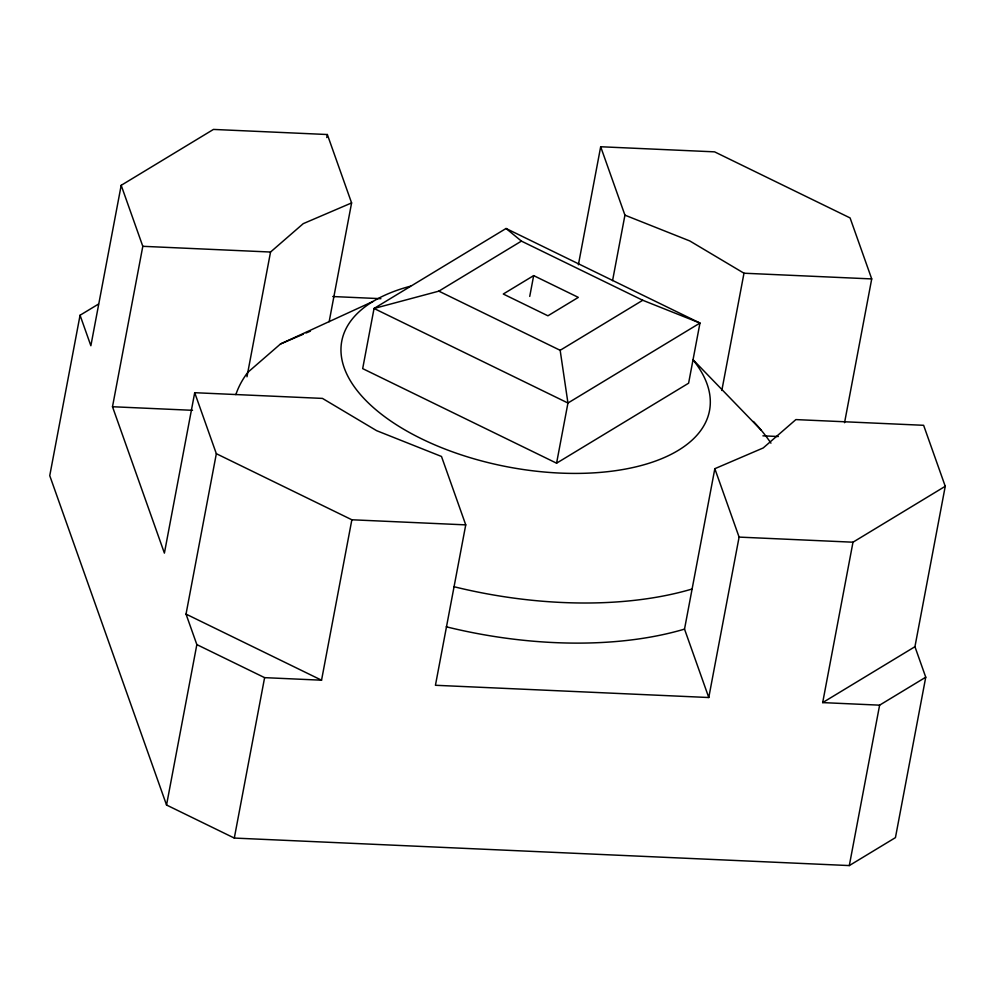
<?xml version="1.0" encoding="UTF-8"?>
<svg xmlns="http://www.w3.org/2000/svg" width="995" height="995" viewBox="0 0 995 995"><rect width="100%" height="100%" fill="white"/><g stroke="black" fill="none" stroke-linecap="round" stroke-linejoin="round"><path stroke-width="1.49" d="M98.517 304.06L80.06 315.241L49.75 475.66L166.538 805.017L234.298 838.064L849.307 865.575L895.438 837.628L925.748 677.209L914.94 646.713L945.25 486.294L923.621 425.3L795.888 419.591L763.202 447.961L714.833 468.695L684.523 629.114L708.776 697.52L435.437 685.281L465.747 524.875L441.494 456.469L376.632 430.673L322.455 398.41L194.709 392.702L164.399 553.108L112.497 406.731L142.807 246.312L121.191 185.319L213.452 129.425L327.343 134.524L351.596 202.93L329.146 321.721M121.191 185.319L90.868 345.738L80.06 315.241M166.538 805.017L196.848 644.598L186.028 614.102L216.338 453.695L194.709 392.702M246.971 376.794L270.541 252.033L303.239 223.651L351.596 202.93M326.77 137.546L327.343 134.524M234.298 838.064L264.608 677.645L196.848 644.598M264.608 677.645L321.547 680.194L351.857 519.776L216.338 453.695M529.738 296.41L533.668 275.615L578.319 297.381L547.922 315.801L503.271 294.022L533.668 275.615M578.381 264.794L600.681 146.75L714.572 151.849L850.091 217.93L871.719 278.923L844.556 422.688M556.578 463.185L567.946 403.025L560.16 350.302L438.845 291.149L374.045 308.475L362.678 368.623L556.578 463.185L688.602 383.199L699.97 323.052L506.057 228.489L374.045 308.475L567.946 403.025L699.97 323.052L642.745 300.266L521.43 241.113L506.057 228.489M612.559 280.64L624.935 215.156L600.681 146.75M721.823 390.475L743.986 273.215L689.796 240.952L624.935 215.156M708.776 697.52L739.098 537.101L714.833 468.695M925.748 677.209L879.617 705.157L822.678 702.607L852.989 542.2L945.25 486.294M849.307 865.575L879.617 705.157M372.976 301.473L280.503 343.971L247.817 372.341A281.921 139.673 10.7 0 0 235.865 394.592M438.845 291.149L521.43 241.113M560.16 350.302L642.745 300.266M822.678 702.607L914.94 646.713M280.503 343.971L303.264 334.208M306.099 332.989L310.378 331.161M142.807 246.312L270.541 252.033M743.986 273.215L871.719 278.923M332.753 296.535L380.898 298.687M112.497 406.731L192.532 410.313M762.916 435.835L778.314 436.519M351.857 519.776L465.747 524.875M739.098 537.101L852.989 542.2M186.028 614.102L321.547 680.194M693.055 359.717L761.075 430.051M692.11 589.003A281.921 139.673 10.7 0 1 453.832 586.677M753.439 421.494A281.921 139.673 10.7 0 1 770.938 443.161M684.523 629.114A281.921 139.673 10.7 0 1 446.257 626.788M693.005 359.854A187.135 92.722 10.7 0 1 616.639 470.523A187.135 92.722 10.7 0 1 372.59 406.868A187.135 92.722 10.7 0 1 410.562 286.174"/></g></svg>
